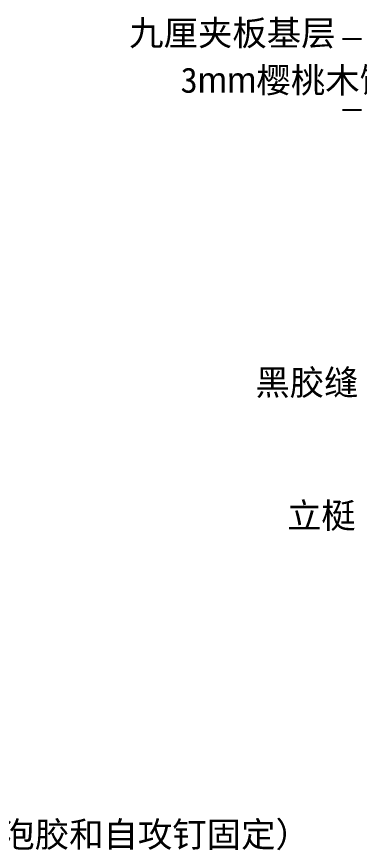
# Model space of a CAD drawing. Header units: metres. Extents: x 379991 to 382656, y 134594 to 136592.
# Drawn here: x 380804 to 381048, y 135503 to 136098 of the extents above; entities that cross this region are included whole.
import ezdxf

# ---------------------------------------------------------------- set-up
doc = ezdxf.new("R2010")
doc.units = ezdxf.units.M
doc.layers.add('17', color=1, linetype='Continuous')
doc.layers.add('8', color=7, linetype='Continuous')

msp = doc.modelspace()

# ---------------------------------------------------------------- linework, layer by layer
at = {"layer": '17'}
for p, q in [((381049.73, 136081.63), (381036.26, 136081.63)), ((381049.73, 136030.86), (381036.26, 136030.86))]:
    msp.add_line(p, q, dxfattribs=at)

# ---------------------------------------------------------------- texts
at = {"layer": '8', "char_height": 18, "attachment_point": 1}
for s, insert in [('{\\fSimSun|b0|i0|c134|p2;九厘夹板基层}', (380883.87, 136095.04)), ('{\\fSimSun|b0|i0|c134|p2;3\\fArial|b0|i0|c0|p32;mm\\fSimSun|b0|i0|c134|p2;樱桃木饰面板}', (380920.57, 136061.37)), ('{\\fSimSun|b0|i0|c134|p2;黑胶缝}', (380973.92, 135845.66)), ('{\\fSimSun|b0|i0|c134|p2;立梃}', (380996.58, 135750.71)), ('{\\fSimSun|b0|i0|c134|p2;立梃1（局部发泡胶和自攻钉固定）}', (380632.36, 135523.21))]:
    msp.add_mtext(s, dxfattribs=dict(at, insert=insert))

doc.saveas('drawing.dxf')
